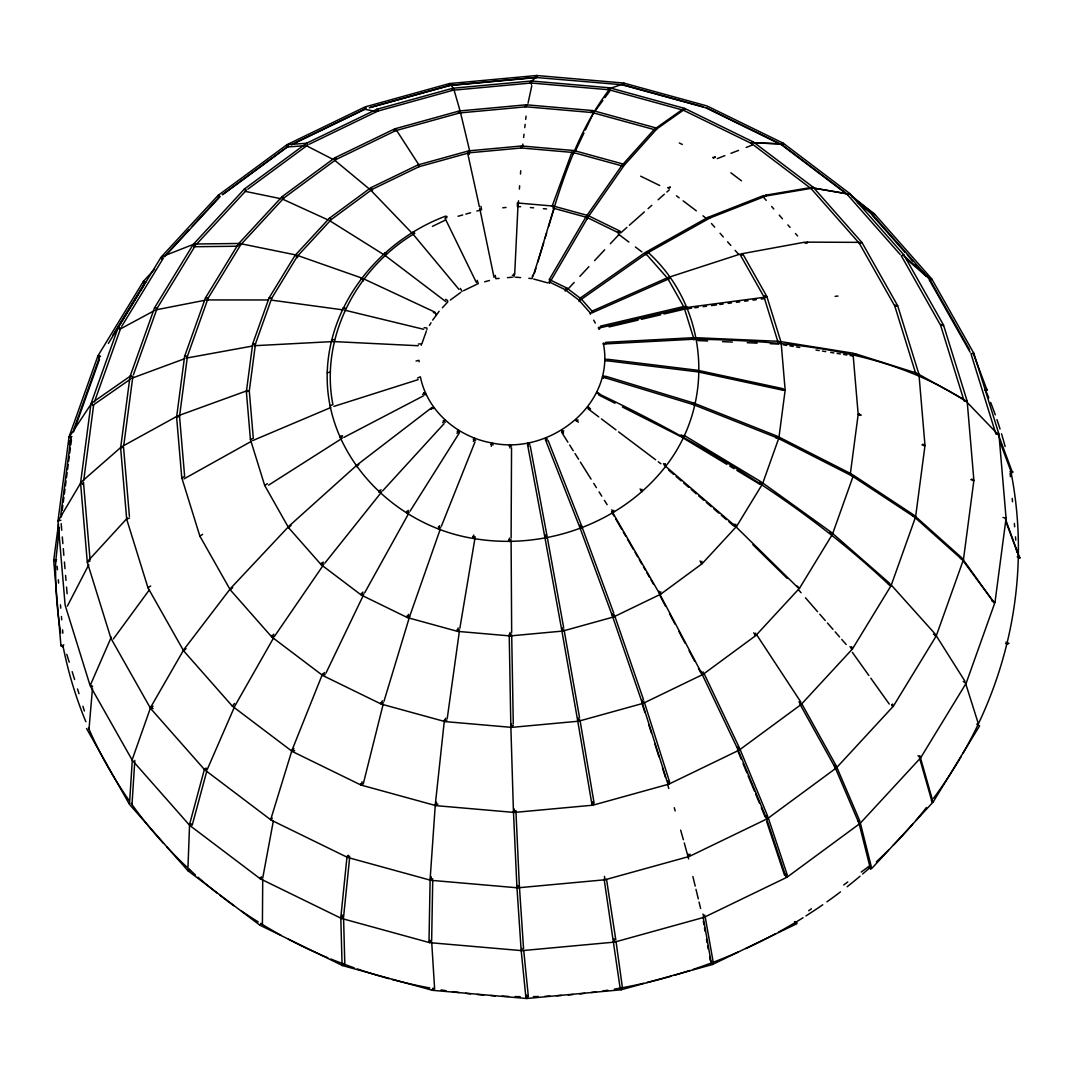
<?xml version="1.0" encoding="UTF-8"?>
<svg xmlns="http://www.w3.org/2000/svg" width="1074" height="1074" viewBox="0 0 1074 1074"><rect width="100%" height="100%" fill="white"/><g stroke="black" fill="none" stroke-linecap="round" stroke-linejoin="round"><path stroke-width="1.5" d="M511.103 538.087L511.546 447.818M262.405 924.499L262.714 879.727M447.012 720.09L444.408 720.13L435.319 804.426L430.124 879.284L428.996 941.817L431.641 941.133L432.728 880.411M273.467 638.09L234.924 705.886L207.228 769.521L204.61 768.595L189.574 824.349L187.883 869.806L190.541 870.517M962.828 559.178L994.175 602.796L962.546 559.984L914.565 517.144L852.058 475.957L777.428 437.977L693.562 404.683L693.629 402.992L605.602 376.222M518.071 203.765L514.688 274.474L512.352 275.4M129.538 803.379L132.357 759.197L150.709 707.216L183.896 649.528L230.642 588.337L289.134 526.005L357.145 464.908L431.936 407.489M131.995 804.547L134.814 760.419M518.299 204.141L518.541 200.798M519.386 189.105L519.641 185.762M520.487 174.055L520.729 170.712M521.346 147.997L521.494 145.983L573.946 150.535L624.155 164.322L622.853 166.134L573.207 152.495L521.346 147.997L469.257 152.803L418.967 166.725L372.396 189.252L331.316 219.499L297.323 256.297L271.735 298.25L255.505 343.734L249.289 391.017L253.303 438.259L250.43 439.521L264.687 485.435L288.584 527.71L321.22 564.736L361.334 595.077L407.382 617.577L457.591 631.378L510.043 635.929L562.709 631.069L613.563 616.973L660.671 594.204L702.208 563.622L736.576 526.394L762.473 483.971L778.878 437.964L785.161 390.157L781.107 342.391L766.849 296.478L742.953 254.202L740.322 254.994L763.963 296.8L778.059 342.203L781.107 342.391M526.072 106.809L526.22 104.796L592.875 110.582L656.67 128.115L655.368 129.914L592.123 112.542L526.072 106.809L459.726 112.931L395.662 130.679L336.337 159.368L284.019 197.885L240.724 244.765L208.114 298.21L187.453 356.152L179.533 416.363L184.647 476.547L181.775 477.809L199.885 536.154L230.266 589.868L271.735 636.922L322.697 675.479L381.216 704.074L445.012 721.594L511.667 727.38L578.591 721.204L643.219 703.309L703.081 674.365L755.854 635.499L799.539 588.203L832.431 534.288L853.28 475.836L850.246 474.587L858.18 414.363L853.065 354.192L856.126 354.38M513.99 273.561L514.03 277.025M531.361 81.006L452.745 88.256L376.813 109.293L306.479 143.298L244.469 188.957L193.159 244.523L154.508 307.862L130.021 376.531L120.624 447.898L126.692 519.225L147.97 587.773L183.654 650.884L232.373 706.168L292.262 751.464L360.998 785.054L435.963 805.648L514.258 812.441L592.888 805.191L668.82 784.154L739.14 750.149L801.15 704.49L852.474 648.924L891.111 585.585L915.598 516.916L924.996 445.535L918.941 374.208L897.663 305.674L861.979 242.549L813.246 187.279L753.371 141.983L684.621 108.38L609.67 87.8L531.361 81.006L531.402 84.457M369.295 107.83L449.845 85.517L536.57 77.516L536.731 75.502L623.685 83.047L706.934 105.923L783.282 143.218L849.789 193.535L903.892 254.927L943.522 325.019L967.164 401.139L973.89 480.36L963.459 559.621L936.26 635.889L893.34 706.222L836.351 767.937L767.48 818.656L689.387 856.408L605.051 879.767L517.722 887.836L430.768 880.291L347.52 857.414L271.172 820.106L204.678 769.803L150.561 708.41L110.931 638.318L87.289 562.199L80.563 482.978L90.995 403.717L118.194 327.449L161.113 257.102L218.103 195.387L286.973 144.681L365.079 106.917L449.402 83.557L536.731 75.502L536.745 77.811M89.008 729.152L92.498 688.112M144.185 283.469L144.426 280.864M354.192 967.835A482.078 436.917 -7.2 0 1 344.902 964.479L342.069 964.721L340.807 917.451L347.05 856.314L349.788 856.287M349.627 857.925L343.559 917.236L340.807 917.451M59.406 527.361L55.673 561.89L54.344 559.661M68.951 444.368L69.3 441.078M161.852 259.331L162.134 256.646L194.273 244.013L239.596 243.476L296.357 255.048L362.394 278.26L435.051 312.198M919.854 755.693L919.572 758.083L932.151 802.224L932.407 799.781L920.297 757.277M522.488 147.353L522.863 144.064M523.615 137.499L523.991 134.21M524.756 127.631L525.132 124.356M525.696 119.429L526.072 116.14M603.158 378.357L604.004 375.739M851.709 196.663L874.357 213.793L931.776 278.931L973.85 353.333L998.927 434.124L1006.069 518.192L994.994 602.313L966.13 683.265L920.579 757.922L860.099 823.409L787 877.23L704.114 917.303L614.61 942.099L521.937 950.651L429.64 942.65L341.29 918.377L260.27 878.787L189.682 825.382L132.263 760.231L90.189 685.843L65.111 605.051L57.969 520.984L69.045 436.849L97.909 355.91L143.46 281.254L154.656 269.131M63.849 644.883L60.976 646.145L53.7 560.44L58.479 524.152M60.842 514.406L71.005 437.199M61.312 516.97L61.742 513.694M62.185 510.405L62.829 505.492M63.259 502.216L63.903 497.302M64.333 494.013L64.977 489.1M65.42 485.824L66.064 480.91M66.494 477.635L67.138 472.708M67.568 469.432L68.226 464.518M68.655 461.243L69.3 456.316M69.729 453.04L70.374 448.127M70.803 444.851L71.461 439.937M83.691 480.602L93.626 405.153M123.765 445.522L132.867 376.33L130.021 376.531M181.775 477.809L176.606 417.101L184.607 356.353L205.456 297.901L238.347 243.986L282.032 196.69L334.806 157.824L394.668 128.88L459.296 110.971L526.22 104.796M250.43 439.521L246.376 391.742L252.659 343.935L269.064 297.941L294.961 255.518L329.329 218.291L370.866 187.708L417.974 164.926L468.828 150.843L521.494 145.983M645.783 254.833L645.595 253.383L647.864 252.175C708.263 306.748 715.821 401.797 666.014 465.888C621.497 523.575 544.437 550.734 473.204 538.436C393.916 525.642 324.872 455.483 327.221 372.826C329.262 302.009 380.787 240.348 445.817 216.062L446.811 217.861M330.027 405.838L332.9 404.576C319.784 337.048 356.796 267.788 414.792 233.353L413.262 231.809M447.24 718.452L459.35 631.499M194.273 244.013L193.884 246.738L237.408 246.228M892.266 706.249L892.615 704.007M457.591 631.378L458.155 627.968M473.204 538.436L473.755 535.027M445.012 721.594L445.576 718.184M491.248 446.354L491.798 442.944C457.86 437.024 427.251 411.288 420.377 376.799L417.504 378.061M435.963 805.648L436.514 802.238M430.768 880.291L431.332 876.867M429.64 942.65L430.016 940.368M795.821 921.64L796.962 923.64L712.451 964.506L621.202 989.772L526.716 998.498L432.634 990.335L432.997 988.053M623.309 85.329L623.685 83.047L622.947 85.007L705.631 107.722L781.469 144.775L847.52 194.756L900.173 254.484M459.86 628.236L475.191 536.919L472.667 536.436M273.333 821.019L262.727 878.062L259.962 877.78M239.086 246.201L239.596 243.476M528.032 103.185L531.805 85.772M851.266 648.777L851.736 646.709M383.082 704.557L363.267 783.926L360.569 783.738M206.799 771.119L192.233 825.114L189.574 824.349M383.968 701.335L409.65 616.449L440.219 529.321M533.026 276.206C554.144 212.303 568.079 142.533 610.22 88.377L624.276 83.611M534.449 273.212L535.913 268.406M537.859 261.989L543.699 242.737M545.162 237.931L546.612 233.112M548.559 226.708L553.916 209.054M270.903 818.938L292.047 750.095L322.576 673.895L325.154 674.767M218.344 197.71L219.15 195.119M868.571 867.174L870.45 868.826L871.242 866.463L860.261 822.711M407.382 617.577L408.496 614.328M438.501 528.905L439.615 525.642M381.216 704.074L382.331 700.812M473.366 441.454L474.493 438.192M360.998 785.054L362.113 781.805M347.52 857.414L348.271 855.24M341.29 918.377L342.405 915.115M432.634 990.335L342.552 965.593L343.304 963.418M870.45 868.826L859.052 823.396L859.858 821.1L836.109 765.628L801.714 703.618M73.824 429.305L99.748 356.608M73.582 431.923L99.452 359.374M94.405 401.931L120.865 327.758M133.418 374.786L157.18 308.171L195.535 245.302L193.159 244.523M421.84 343.841L426.472 330.873M552.184 206.087L571.959 152.052M573.946 150.535L573.382 153.944M618.329 232.749L620.141 231.192L588.324 215.646L553.62 206.114L552.882 208.074L587.022 217.445L618.329 232.749L618.503 234.199L628.894 242.066M592.123 112.542L592.875 110.582M532.664 275.186L532.113 278.596L528.824 278.314M309.5 144.117L377.806 111.092L453.174 90.216L531.214 83.007L608.931 89.76L609.67 87.8M441.374 526.233L475.03 441.844M859.052 823.396L835.25 767.776L836.109 765.628M111.28 637.164L90.485 684.823L92.646 686.474M599.453 329.208L600.057 327.812L685.789 307.62L765.937 297.095L764.406 295.833M798.183 587.881L735.046 525.898L735.851 524.179M575.583 150.682L583.974 132.988M585.37 130.035L593.063 113.804M325.878 673.277L363.079 595.855M67.367 606.112L88.78 564.736M386.076 252.833L384.787 255.263L445.817 301.619M361.334 595.077L362.972 592.069M406.67 513.359L408.308 510.351M322.697 675.479L324.335 672.472M456.974 433.44L458.611 430.432L458.799 431.882M292.262 751.464L293.887 748.457M271.172 820.106L272.259 818.106M260.27 878.787L261.358 876.773M342.552 965.593L259.948 925.224L261.036 923.224M364.61 592.902L408.321 514.097M549.109 279.804L586.055 216.787M550.559 281.173L588.391 216.626L624.33 165.154L656.939 128.826L684.97 109.051L682.352 109.521L655.744 128.303M58.614 520.138L81.275 482.025L121.456 446.851L177.599 415.96L247.557 390.533M335.974 157.771L334.538 160.147L370.597 190.031L412.993 234.132L459.028 289.456M112.837 335.155L145.111 282.261M108.407 343.385L138.868 293.457M140.613 290.598L144.091 284.892M121.738 326.335L163.49 257.894M429.412 325.435L431.036 322.777M432.661 320.119L439.145 311.299M870.021 867L871.47 868.772L933.145 801.996L979.582 725.89L976.736 724.118M754.525 634.949L755.626 633.177M410.013 511.237L459.444 432.728L457.175 431.265M665.289 463.659L664.282 465.203L735.046 525.898M130.988 375.645L91.854 402.911L69.823 436.138L70.656 438.635M322.844 565.823L274.286 636.654L271.87 635.338M586.995 215.431L621.886 165.463L654.402 129.242L656.939 128.826M588.324 215.646L587.196 218.908M549.244 281.898L550.546 280.099L566.938 288.101L581.209 298.908L592.835 312.091L590.203 312.896L578.94 300.129L565.112 289.658L549.244 281.898L549.418 283.348M608.931 89.76L683.319 110.192L684.621 108.38M588.713 408.227L588.203 408.939L598.782 416.913M113.374 638.949L149.447 589.733M595.023 111.132L602.903 100.432M604.877 97.761L609.804 91.075M321.22 564.736L323.301 562.064M378.947 492.375L381.028 489.717M271.735 636.922L273.816 634.251M442.703 422.632L444.784 419.974M232.373 706.168L234.454 703.497M204.678 769.803L206.06 768.017M189.682 825.382L191.065 823.61M259.948 925.224L187.99 870.786L189.373 869M872.961 215.565L874.357 213.793L872.088 215.001L905.006 252.35M324.804 563.179L380.478 493.409M700.718 562.857L701.98 561.299M294.034 143.298L364.314 109.333L366.046 107.024M768.272 817.905L787.269 874.907L785.967 877.042L766.393 818.294L737.972 749.585L739.409 747.826L704.061 673.519M376.048 111.535L377.82 109.4M393.903 131.122L395.729 129.041L419.102 165.208M382.626 490.885L444.139 423.586M87.84 561.125L127.336 518.044M166.161 254.431L188.863 229.849M192.259 226.171L219.499 196.676M164.631 256.673L220.103 196.596L218.103 195.387M196.663 244.08L246.47 190.152L244.469 188.957M442.367 307.795L447.764 301.969L447.576 300.505L445.589 299.31M567.408 289.685L574.187 282.422M579.839 276.38L588.888 266.701M594.54 260.66L604.716 249.786M610.368 243.731L619.416 234.065M704.88 915.061L703.121 916.941L711.471 964.197L713.217 962.264L705.162 916.699M737.972 749.585L701.805 673.586L703.349 672.042M688.353 855.857L690.139 854.166M640.601 490.643L642.024 489.288M447.026 216.478L445.052 218.304L476.386 282.556M288.584 527.71L291.041 525.454M356.393 466.787L358.85 464.545M230.266 589.868L232.709 587.626M431.077 409.463L433.534 407.207L433.708 408.657M183.654 650.884L186.097 648.629M150.561 708.41L153.005 706.155M620.665 232.951L626.894 227.419M629.391 225.218L644.373 211.94M648.105 208.625L651.851 205.309M658.093 199.777L664.336 194.246M666.833 192.031L669.33 189.816M448.18 85.638L450.288 83.839L453.631 88.551L460.209 111.334L469.768 151.313M668.39 188.38L670.203 186.822M713.378 158.254L715.19 156.697M566.938 288.101L565.112 289.658L565.3 291.108M683.319 110.192L751.558 143.527L753.371 141.983M781.469 144.775L783.282 143.218M451.523 90.337L453.631 88.551M576.563 421.169L578.094 419.921M458.074 113.052L460.209 111.334M701.805 673.586L659.275 593.197L660.94 591.881M643.554 983.314A482.078 436.917 -7.2 0 1 622.477 987.691L620.302 989.302L604.112 879.042M222.184 194.703L288.047 146.198M222.774 194.622L288.503 146.225L286.973 144.681M247.799 189.172L308.01 144.842L306.479 143.298M450.368 300.049L460.786 292.37M808.709 910.739L811.407 908.752M843.721 884.949L847.762 881.982M861.227 872.061L869.296 866.114M580.014 298.223L645.313 252.444L707.766 217.445L763.601 195.535L765.923 196.018L813.152 188.017L849.789 194.287L874.424 214.599L871.806 214.062M580.537 299.901L647.286 253.088L709.914 217.995L765.923 196.018M130.29 379.243L92.619 405.489L91.854 402.911M264.687 485.435L267.399 483.649M339.881 437.574L342.593 435.789M199.885 536.154L202.597 534.369M422.579 394.4L425.291 392.628L425.465 394.077M147.97 587.773L150.682 585.988M644.481 702.651L669.585 781.912L667.733 783.389L642.051 702.315L643.984 701.067M268.527 485.179L340.928 439.091M613.831 510.418L612.019 511.506L659.275 593.197M535.094 77.328L537.483 75.932L529.724 82.832M184.016 478.87L251.222 441.401M524.582 106.621L526.945 105.319M154.253 310.681L119.389 329.49L119.16 326.805M708.048 218.384L710.317 217.176M763.896 196.475L766.165 195.267M581.209 298.908L578.94 300.129L579.128 301.579M751.558 143.527L810.991 188.5L813.246 187.279M847.52 194.756L849.789 193.535M343.801 437.44L423.545 395.809M563.81 430.808L561.648 432.272L567.891 442.206M642.051 702.315L612.314 615.738L614.328 614.731M291.484 144.789L366.073 108.716M432.446 226.359L445.549 220.022M463.552 290.705L478.319 283.563L477.138 280.314M591.801 311.232L667.867 277.575L740.402 254.014L742.282 254.941M591.841 312.95L669.532 278.569L667.867 277.575M126.692 519.225L129.551 517.963M87.289 562.199L90.162 560.923M252.685 440.582L330.752 407.556M580.094 720.775L594.11 803.11L591.908 804.251L577.57 720.023L579.812 719.137M516.916 886.949L519.373 886.01L515.896 810.615L513.439 811.353L516.916 886.949L521.132 949.953L525.924 997.867L528.354 996.672L523.736 950.477M717.231 158.603L724.843 155.663M730.938 153.327L738.55 150.387M746.161 147.447L752.256 145.097M131.632 378.303L184.661 358.703M607.669 89.303L610.22 88.377M547.525 438.984L545.377 439.615L579.651 526.985L581.759 526.247L613.764 613.187M590.875 112.099L593.372 111.226M333.866 406.402L418.162 379.632M645.595 253.383L667.786 278.555L670.418 277.763M805.003 243.113L807.635 242.308M810.991 188.5L859.348 243.355L861.979 242.549M903.892 254.927L901.261 255.719L940.636 325.355L964.103 400.951L967.164 401.139M931.776 278.931L929.144 279.737L970.131 352.218M431.976 989.57L434.621 988.818L431.748 942.784M370.651 107.266L449.751 85.356L535.04 77.476M458.007 216.263L462.719 214.961M465.861 214.088L470.587 212.786M476.869 211.041L481.582 209.739L480.964 206.329M484.696 281.791L489.489 280.475M491.798 442.944C549.445 455.551 615.536 404.683 603.36 343.304L606.407 343.479M577.57 720.023L561.648 629.619L563.931 628.988M246.376 391.742L249.289 391.017M327.221 372.826L330.134 372.087M176.606 417.101L179.533 416.363M416.054 361.052L418.967 360.314L419.155 361.777M120.624 447.898L123.537 447.173L129.417 516.312M57.969 520.984L60.882 520.246M53.7 560.44L56.613 559.702M600.5 326.12L682.876 306.721M609.133 326.926L638.157 320.092M641.393 319.34L660.738 314.776M663.96 314.011L684.93 309.084M513.439 811.353L510.835 726.051L513.305 725.554M155.703 309.889L205.013 300.25M430.124 879.284L432.768 878.774M742.013 253.706L805.084 242.12L807.138 243.019M186.218 358.125L252.659 346.016M765.225 195.253L810.695 187.547L813.152 188.017M529.885 444.18L527.522 444.408L544.733 536.517L547.069 536.141L530.194 445.817M686.595 308.856L691.575 308.211M694.891 307.768L698.207 307.339M703.188 306.681L706.517 306.238M711.498 305.593L716.479 304.935M719.795 304.492L723.111 304.063M728.091 303.405L731.421 302.962M736.388 302.318L739.717 301.875M744.698 301.217L748.014 300.787M752.995 300.129L756.311 299.7M761.291 299.042L764.621 298.599M621.886 165.463L624.33 165.154M766.849 296.478L763.963 296.8L764.138 298.263M667.786 278.555L684.044 307.312L686.944 306.976M835.102 296.37L838.002 296.035M601.333 327.14L598.446 327.476L598.621 328.926M859.348 243.355L894.763 305.996L897.663 305.674M940.636 325.355L943.522 325.019M973.85 353.333L970.95 353.668L995.88 433.936L998.927 434.124M984.549 389.849L987.449 389.526M435.319 804.426L437.95 804.131M502.753 207.779L506.002 207.483M499.168 278.394L495.866 278.703L495.248 275.293M507.425 277.642L512.379 277.186M511.68 634.103L509.21 634.318L510.835 726.051M307.567 143.204L288.007 144.601L286.704 147.004L304.586 145.728M252.659 343.935L255.505 343.734M331.571 339.787L334.417 339.585M184.607 356.353L187.453 356.152M418.296 344.042L421.142 343.841L421.33 345.291M69.045 436.849L71.891 436.648M605.83 342.338L694.542 337.652L695.415 339.142C788.356 340.982 886.936 349.023 966.56 401.757M604.904 343.935L695.415 339.142M254.283 345.721L333.182 341.559L418.242 345.734M750.914 142.694L783.496 143.943M206.651 299.928L268.594 299.968M806.722 242.133L859.428 242.362M712.733 157.422L715.203 157.462M508.62 539.712L511.09 539.752M754.23 142.829L780.825 143.943M696.194 337.719L778.851 341.317M697.791 340.565L707.685 340.995M722.52 341.639L732.414 342.069M747.249 342.713L757.143 343.143M770.327 343.72L778.569 344.083M667.746 187.547L670.082 187.682M684.044 307.312L693.737 338.525L696.798 338.713M918.941 374.208L915.88 374.034L894.763 305.996M1009.963 471.701L1013.024 471.889M509.076 445.965L511.56 446.153M457.014 629.646L459.578 629.861M536.57 77.516L623.256 84.846L702.946 106.729M553.62 206.114L517.373 202.973L517.399 206.436L520.635 206.705M530.368 207.55L533.603 207.832M543.337 208.678L546.572 208.96M515.668 277.173L520.595 277.602M269.064 297.941L271.735 298.25M342.901 307.996L345.573 308.305M205.456 297.901L208.114 298.21L208.302 299.659M424.136 327.664L426.794 327.973L426.982 329.423M154.508 307.862L157.18 308.171M97.909 355.91L100.58 356.219M617.684 231.917L619.886 232.172M607.522 359.24L697.63 370.288M271.91 300.196L342.458 309.809M1005.546 643.541L1008.217 643.903M380.84 702.53L383.485 702.933M780.489 341.586L853.87 353.306M783.456 344.861L786.705 345.385M789.954 345.909L793.203 346.419M796.465 346.942L799.714 347.466M815.971 350.057L819.22 350.58M822.469 351.104L825.731 351.614M830.605 352.393L833.854 352.916M837.102 353.44L840.365 353.964M843.614 354.474L846.862 354.997M850.111 355.521L853.36 356.031M812.293 187.829L847.225 193.803M364.314 109.159L374.584 111.24M244.711 191.266L280.623 198.663M699.241 370.624L783.201 388.721M783.859 390.412L698.033 371.913L606.166 360.663L605.884 359.038M782.06 389.446L785.161 390.157M696.502 371.013L699.604 371.725M858.18 414.363L861.281 415.088M607.857 360.488L604.756 359.777L604.944 361.226M921.895 444.824L924.996 445.535M970.789 479.635L973.89 480.36M1002.968 517.48L1006.069 518.192M1017.199 556.882L1020.3 557.594M344.096 310.024L423.706 329.302M292.047 750.095L294.719 750.753M490.737 444.233L493.234 444.851M707.766 217.445L709.914 217.995M407.086 615.778L409.65 616.449M533.684 279.025L547.847 282.918M603.803 377.39L693.562 404.683M855.441 353.802L916.686 373.148M294.961 255.518L297.323 256.297L297.511 257.747M360.797 278.663L363.173 279.455L363.361 280.905M238.347 243.986L240.724 244.765M433.346 312.561L435.722 313.339L435.91 314.803M145.836 282.046L143.46 281.254L145.165 282.744M438.286 526.851L440.77 527.764M693.629 402.992L777.254 436.192L777.428 437.977M778.878 437.964L775.844 436.715L776.032 438.165M692.22 403.515L695.254 404.764M605.615 377.511L602.581 376.262L602.769 377.712M912.578 515.654L915.598 516.916M960.424 558.373L963.459 559.621M991.96 601.064L994.994 602.313M1005.976 642.118L1009.01 643.366M473.218 439.266L475.634 440.313M361.32 593.264L363.791 594.365M282.261 198.999L328.04 219.915M706.128 107.601L779.147 143.285M679.345 142.99L682.326 144.453M640.668 176.19L659.758 185.52M597.923 393.446C703.43 443.723 804.694 505.048 889.97 585.639M598.795 395.031L615.013 403.247M622.383 406.992L681.332 436.89L726.91 464.398M778.744 436.957L851.669 474.064L852.058 475.957M306.211 145.621L333.047 159.382M918.149 373.967L964.908 400.078M406.791 511.291L409.14 512.634M150.709 707.216L153.112 708.598M329.329 218.291L331.316 219.499M384.559 252.94L386.546 254.149M684.138 435.386L761.278 481.931M729.756 466.116L734.025 468.694M736.871 470.412L759.667 484.173M282.032 196.69L284.019 197.885M759.627 482.199L762.473 483.971M681.064 434.795L683.91 436.568M829.584 532.529L832.431 534.288M599.775 393.889L596.929 392.117L597.117 393.567M888.265 583.813L891.111 585.585M933.413 634.116L936.26 635.889M963.284 681.493L966.13 683.265M329.557 220.613L383.378 254.377M941.079 324.388L943.12 325.717M853.051 474.977L913.987 515.131L914.565 517.144M321.502 562.937L323.771 564.468M895.206 305.043L897.112 306.318M762.621 482.897L831.236 532.248L889.916 583.544M601.427 418.9L615.966 429.868M618.611 431.869L655.623 459.766M658.268 461.766L660.899 463.753M782.127 144.748L845.694 192.823M730.844 172.78L741.476 180.835M676.499 195.83L679.144 197.831M683.118 200.838L696.328 210.84M702.946 215.834L705.591 217.834M635.392 246.98L641.89 251.893M379.391 490.375L381.512 492.107M857.388 202.288L872.907 215.082L924.593 273.722M668.578 470.063L673.599 474.372M676.11 476.52L681.144 480.83M683.655 482.991L688.676 487.301M691.186 489.449L696.221 493.772M698.731 495.919L703.752 500.229M706.262 502.39L711.297 506.7M713.807 508.848L718.828 513.157M721.339 515.319L726.373 519.628M728.884 521.776L733.904 526.085M903.69 255.666L931.655 279.75M906.416 259.103L929.225 278.743M734.025 524.152L736.576 526.394M663.463 463.646L666.014 465.888M796.975 585.961L799.539 588.203M590.566 408.993L588.002 406.751L588.19 408.201M849.91 646.682L852.474 648.924M891.635 704.732L893.34 706.222M918.015 755.68L920.579 757.922M931.426 800.506L933.145 801.996M915.223 516.232L961.848 557.849L962.546 559.984M443.24 420.538L445.254 422.364M752.861 544.693L787.202 578.416M684.487 306.345L685.789 307.62M370.866 187.708L372.571 190.702M334.806 157.824L336.337 159.368M460.37 288.423L462.075 291.416M996.672 433.064L998.417 434.836L1012.527 472.654M967.177 402.428L998.417 434.836M61.46 645.273L63.232 647.206M891.017 584.78L935.065 633.848L935.239 636.09M907.208 254.833L912.685 261.063M915.988 264.795L919.277 268.527M922.566 272.272L925.855 276.005M764.07 197.925L766.245 200.382M771.656 206.517L773.817 208.974M779.227 215.109L782.463 218.787M787.873 224.922L790.034 227.379M795.445 233.514L797.606 235.971M711.458 223.499L714.693 227.164M720.063 233.259L723.299 236.924M727.595 241.811L730.817 245.463M735.126 250.349L738.348 254.014M187.99 870.786L129.444 804.359L86.551 728.508M798.881 590.244L801.083 592.754M805.473 597.802L817.569 611.683M819.771 614.207L825.275 620.517M827.463 623.041L832.968 629.337M835.169 631.861L839.559 636.909M841.761 639.433L846.164 644.481M700.033 560.964L702.208 563.622M640.091 488.952L642.265 491.61M753.693 632.841L755.854 635.499M578.322 422.243L576.147 419.585L576.335 421.035M798.975 701.832L801.15 704.49M834.176 765.292L836.351 767.937M857.925 820.764L860.099 823.409M794.478 921.559L795.941 923.519L797.23 921.317A482.078 436.917 -7.2 0 0 803.057 917.733M852.367 652.348L868.866 675.465M870.799 678.191L889.245 704.047M756.526 634.559L800.922 702.168M935.937 635.244L964.935 681.225M569.663 445.052L573.234 450.731M575.02 453.564L578.591 459.242M580.376 462.089L591.076 479.125M593.747 483.381L596.419 487.636M599.104 491.905L601.776 496.161M604.447 500.417L607.132 504.673M971.916 478.91L973.125 480.857M340.888 435.843L342.324 438.205M611.589 511.774L614.1 516.124M615.778 519.024L621.658 529.173M623.336 532.086L625.847 536.436M627.525 539.336L633.405 549.485M635.083 552.385L637.594 556.735M639.272 559.635L641.796 563.984M643.46 566.884L645.138 569.784M646.817 572.697L649.34 577.047M651.019 579.947L653.529 584.296M923.022 444.099L924.096 445.938M658.966 591.21L660.671 594.204M611.844 509.747L613.563 512.741M701.376 671.371L703.081 674.365M563.541 433.131L561.836 430.124L562.011 431.587M737.435 747.155L739.14 750.149M765.775 815.649L767.48 818.656M785.295 874.236L787 877.23M930.084 279.952L969.513 349.681M593.68 320.173L595.332 323.086M417.974 164.926L418.967 166.725M394.668 128.88L395.662 130.679M376.813 109.293L377.806 111.092M799.942 704.141L835.25 767.776M423.706 392.614L425.022 395.044M660.134 595.963L665.611 606.313M669.532 613.724L675.009 624.075M678.929 631.485L685.185 643.326M689.105 650.723L694.583 661.087M698.503 668.484L700.852 672.928M81.275 482.025L82.537 484.428M859.307 413.638L860.18 415.396M740.04 749.343L767.749 816.334M737.435 750.014L741.208 759.117M743.087 763.668L746.86 772.783M748.108 775.817L754.391 791.001M755.653 794.035L759.412 803.137M761.305 807.688L765.064 816.804M548.143 440.555L581.759 526.247M973.514 354.111L987.14 390.359M1000.619 443.629L1010.768 470.828M579.651 526.985L612.314 615.738M612.381 613.724L613.563 616.973M579.812 525.24L581.007 528.489M642.037 700.06L643.219 703.309M546.773 441.239L545.592 437.977L545.767 439.441M667.639 780.905L668.82 784.154M688.595 854.246L689.387 856.408M702.933 914.055L704.114 917.303M711.27 961.257L712.451 964.506M1005.398 518.809L1019.642 558.265L1005.801 521.467M614.865 616.301L643.447 699.496M766.648 821.529L784.53 875.216M965.432 682.809L978.387 723.849M642.44 704.651L644.95 712.559M648.951 725.205L651.448 733.099M654.952 744.161L658.966 756.808M662.47 767.883L665.464 777.361M66.789 654.321L69.233 662.202M72.159 671.639L74.603 679.506M77.543 688.958L79.006 693.683M82.913 706.276L84.376 710.988M667.88 785.309L668.793 788.504M674.257 807.729L675.17 810.924M680.634 830.135L683.373 839.747M684.286 842.942L688.635 858.945M692.878 876.532L695.2 886.117M695.979 889.312L698.301 898.898M699.067 902.093L700.61 908.483M468.828 150.843L469.445 154.253M459.296 110.971L459.726 112.931M449.402 83.557L449.845 85.517M467.606 152.924L479.393 206.772M479.742 208.41L494.027 277.374M547.364 537.779L563.635 627.364M545.23 534.812L545.847 538.222M562.091 627.659L562.709 631.069M577.973 717.794L578.591 721.204M528.046 442.837L528.663 446.247M544.733 536.517L561.648 629.619M592.271 801.781L592.888 805.191M604.434 876.371L605.051 879.767M613.992 938.689L614.61 942.099M620.799 987.503L621.202 989.772M703.309 921.371L703.886 924.62M704.463 927.882L705.027 931.131M706.464 939.253L707.041 942.502M707.618 945.751L708.196 949M709.632 957.122L710.196 960.371M564.212 630.626L579.517 717.499M606.528 879.337L615.832 940.019M616.06 941.67L622.423 987.704M693.737 338.525L693.925 339.975M603.36 343.304L603.534 344.754M590.203 312.896L590.378 314.346M98.808 355.346L99.103 357.951M1010.11 473.379L1010.392 476.708M1012.232 498.43L1012.514 501.759M1014.366 523.481L1014.648 526.824M1015.494 536.839L1015.776 540.182M1016.487 548.532L1016.769 551.875M83.477 482.239L90.028 559.286M61.164 523.588L61.742 530.274M62.305 536.946L62.869 543.632M63.299 548.653L63.863 555.325M64.427 562.011L65.004 568.696M65.568 575.382L65.997 580.39M66.561 587.075L67.125 593.761M57.191 566.387L57.472 569.73M58.318 579.745L58.6 583.088M60.453 604.796L60.735 608.139M61.446 616.489L61.728 619.832M62.574 629.847L62.856 633.19M519.373 886.01L523.575 948.825M343.599 918.874L344.821 964.452M511.707 635.754L513.278 723.889M526.69 995.034L526.716 998.498M521.924 948.342L521.937 950.651M517.708 885.526L517.722 887.836M514.231 808.977L514.258 812.441M509.895 444.515L509.922 447.979M511.64 723.916L511.667 727.38M509.425 538.128L509.452 541.578M510.016 632.465L510.043 635.929M511.103 541.403L511.667 632.438M1011.037 472.251A482.078 436.917 -7.2 0 1 1007.439 641.406M1007.05 643.017A482.078 436.917 -7.2 0 1 978.468 723.675M977.743 725.192A482.078 436.917 -7.2 0 1 963.042 753.223M961.378 756.136A482.078 436.917 -7.2 0 1 933.521 798.291M926.432 807.554A482.078 436.917 -7.2 0 1 915.894 820.469M912.631 824.295A482.078 436.917 -7.2 0 1 893.259 845.345M888.507 850.138A482.078 436.917 -7.2 0 1 876.317 861.818M870.088 867.483A482.078 436.917 -7.2 0 1 862.597 874.035M860.073 876.196A482.078 436.917 -7.2 0 1 847.118 886.762M840.472 891.903A482.078 436.917 -7.2 0 1 826.899 901.851M822.765 904.764A482.078 436.917 -7.2 0 1 805.903 915.934M795.888 922.136A482.078 436.917 -7.2 0 1 778.637 932.057M775.71 933.655A482.078 436.917 -7.2 0 1 745.745 948.624M738.093 952.061A482.078 436.917 -7.2 0 1 713.284 962.223M710.183 963.391A482.078 436.917 -7.2 0 1 693.092 969.433M689.951 970.466A482.078 436.917 -7.2 0 1 674.11 975.367M670.914 976.293A482.078 436.917 -7.2 0 1 646.79 982.576M619.228 988.281A482.078 436.917 -7.2 0 1 614.355 989.141M607.817 990.215A482.078 436.917 -7.2 0 1 602.89 990.953M596.312 991.893A482.078 436.917 -7.2 0 1 591.371 992.537M584.753 993.329A482.078 436.917 -7.2 0 1 579.785 993.866M573.154 994.511A482.078 436.917 -7.2 0 1 568.186 994.927M561.541 995.423A482.078 436.917 -7.2 0 1 556.56 995.746M549.915 996.095A482.078 436.917 -7.2 0 1 544.948 996.31M538.316 996.511A482.078 436.917 -7.2 0 1 533.362 996.618M520.165 996.659A482.078 436.917 -7.2 0 1 515.211 996.578M508.593 996.417A482.078 436.917 -7.2 0 1 501.974 996.162M495.356 995.826A482.078 436.917 -7.2 0 1 490.388 995.531M483.77 995.048A482.078 436.917 -7.2 0 1 477.165 994.484M470.56 993.839A482.078 436.917 -7.2 0 1 465.633 993.302M459.068 992.51A482.078 436.917 -7.2 0 1 452.516 991.638M446.005 990.684A482.078 436.917 -7.2 0 1 441.132 989.919M429.788 987.946A482.078 436.917 -7.2 0 1 392.332 979.542M389.097 978.683A482.078 436.917 -7.2 0 1 357.306 968.923M341.8 963.311A482.078 436.917 -7.2 0 1 330.899 959.015M327.798 957.74A482.078 436.917 -7.2 0 1 288.436 939.24M281.106 935.306A482.078 436.917 -7.2 0 1 261.089 923.707M258.257 921.948A482.078 436.917 -7.2 0 1 241.422 910.953M234.548 906.147A482.078 436.917 -7.2 0 1 219.781 895.179M217.149 893.125A482.078 436.917 -7.2 0 1 197.992 877.203M195.522 875.015A482.078 436.917 -7.2 0 1 189.44 869.484M186.997 867.201A482.078 436.917 -7.2 0 1 166.9 847.05M163.49 843.359A482.078 436.917 -7.2 0 1 131.135 803.339M129.202 800.613A482.078 436.917 -7.2 0 1 88.43 727.81M85.853 721.728A482.078 436.917 -7.2 0 1 62.963 645.783M60.654 632.841A482.078 436.917 -7.2 0 1 55.7 560.44M985.57 390.224A482.078 436.917 -7.2 0 1 988.778 397.85M990.631 402.455A482.078 436.917 -7.2 0 1 995.289 414.873M996.941 419.572A482.078 436.917 -7.2 0 1 1000.042 429.036M1001.518 433.789A482.078 436.917 -7.2 0 1 1005.13 446.556"/></g></svg>
